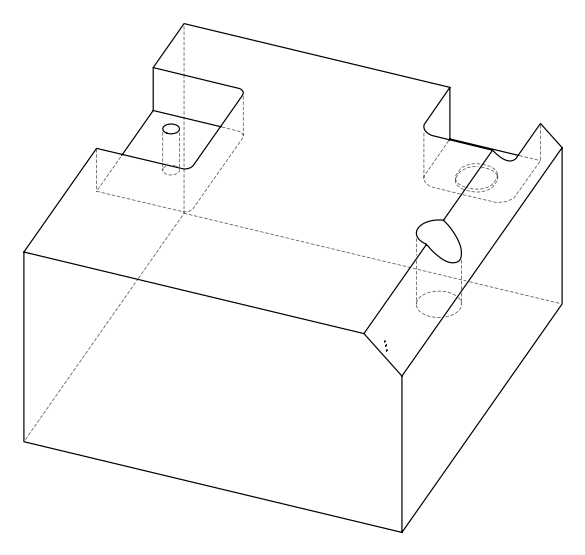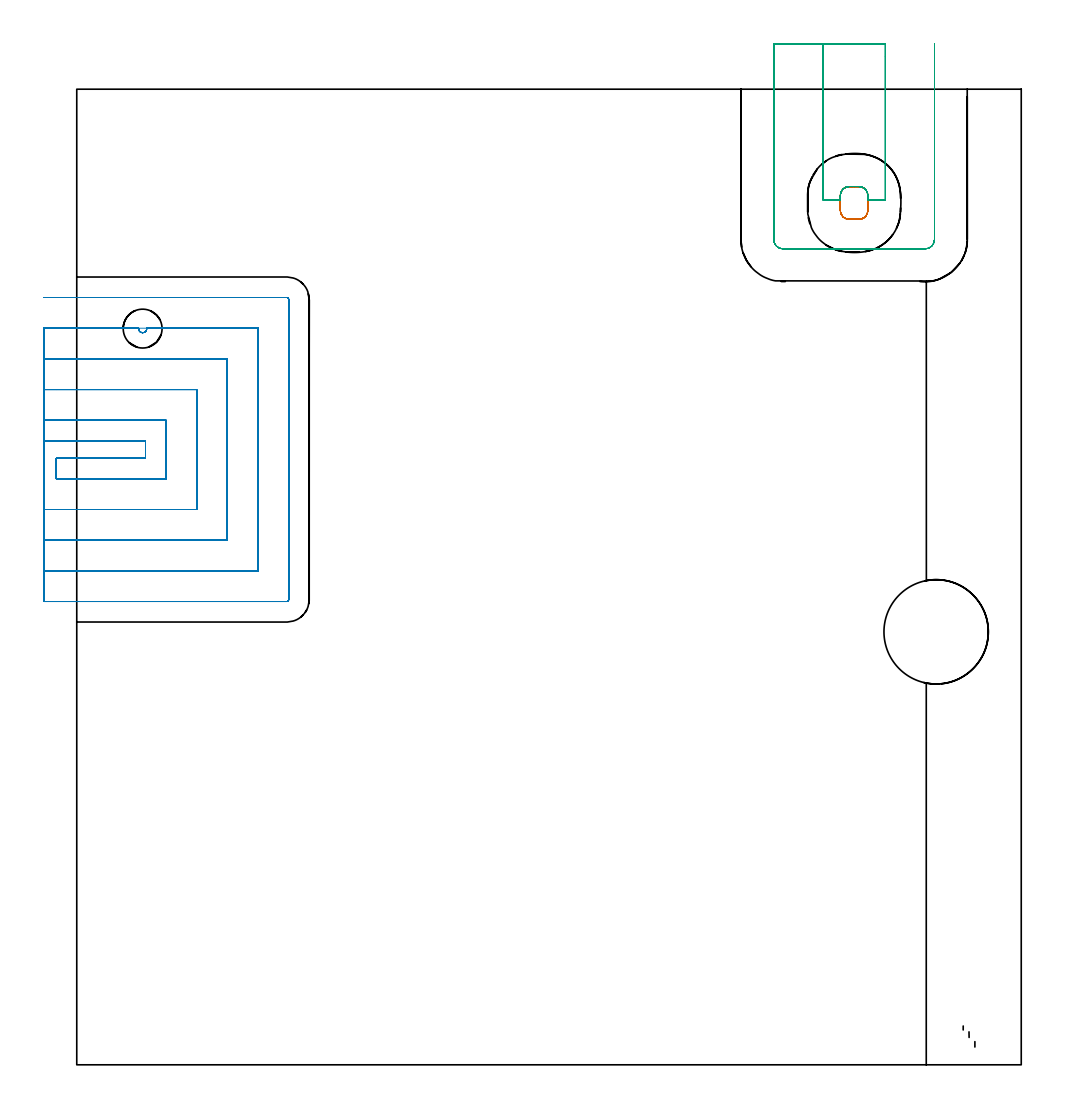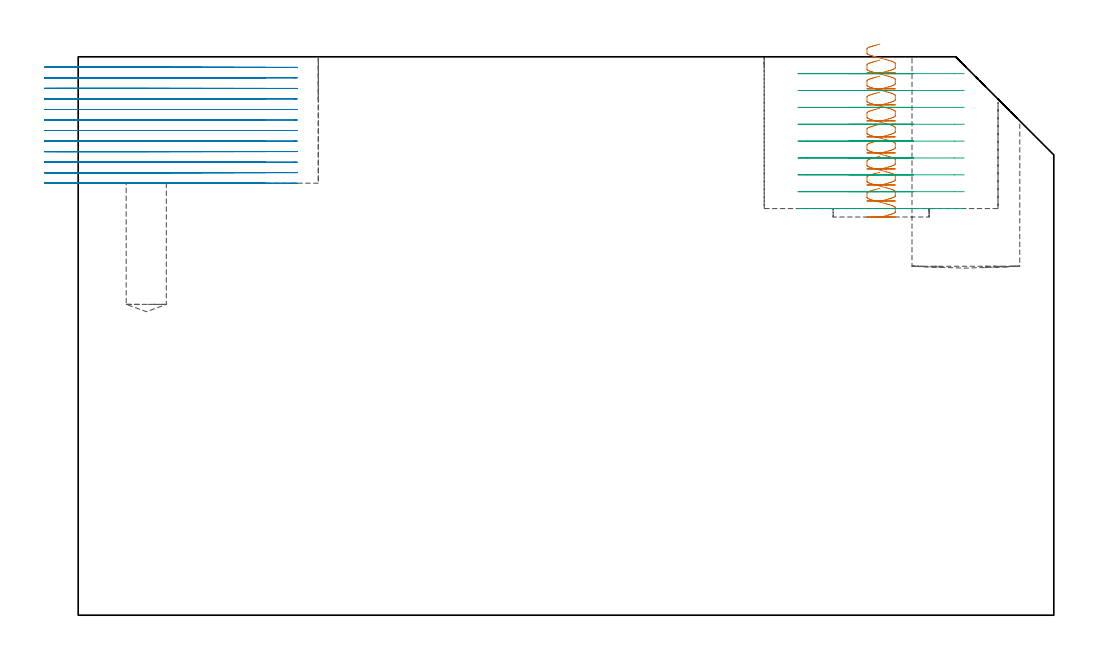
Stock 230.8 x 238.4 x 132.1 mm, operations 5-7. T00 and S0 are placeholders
(PLAN: 7 operations, 6 tool changes, 49.3 min)
(1 SPOT_DRILL | STEP1POCKET | NXT0321_9005460120000 | 0.03 min | 3268 mm3)
(2 DRILL_BLIND_HOLE_INTO_CENTER | STEP1POCKET | NXT0301_066 | 0.14 min | 2117 mm3)
(3 INDEXABLE_INSERT_DRILL_BLIND_HOLE_FROM_SOLID | STEP1POCKET_1 | NXT0302_022 | 0.21 min | 25371 mm3)
(4 AREA_MILL | FG_CHAMFER_SURFACE | UGT0205_001 | 15.27 min | 62050 mm3)
(5 MILL_RECTANGULAR_POCKET | POCKET_RECTANGULAR_STRAIGHT | NXT0201_012 | Follow Part, ap 4, ae 75% | 1.59 min | 17273 mm3)
(6 MILL_SLOT | SLOT_PARTIAL_RECTANGULAR | NXT0201_013 | Follow Part, ap 2.5, ae 75% | 26.63 min | 139476 mm3)
(7 MILL_SLOT_1 | SLOT_PARTIAL_RECTANGULAR_1 | NXT0201_012 | Follow Part, ap 4, ae 75% | 5.42 min | 73185 mm3)
(TOOL NXT0321_9005460120000 | NC Spot Drill, 142deg, 12mm, Carbide, Uncoated | D12 PA142 FL30 Z2)
(TOOL NXT0301_066 | Carbide Drill 9.5mm [860.1-0950-029A1-MM 2214] | D9.5 PA140 FL47 Z2)
(TOOL NXT0302_022 | Index. Insert Drill 25.5mm [880-D2550L25-03] | D25.5 PA176 FL77 Z2)
(TOOL UGT0205_001 | Chamfer Mill 20 x 3 x 45 deg. | D20 FL50 Z2)
(TOOL NXT0201_012 | ENDMILL 16mm [2P460-1600-NA 1630] | D16 FL38 Z6)
(TOOL NXT0201_013 | ENDMILL 10mm | D10 FL30 Z4)
(OP 5 MILL_RECTANGULAR_POCKET)
G17 G21 G94 G90
T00 M6
G54
G17 G0 G90 X189.654 Y214.6 S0 M3
G43 Z142.1 H1
Z135.1
G94 G1 X188.652 Z134.831 F250.
X188.261 Y214.538 Z134.725
X187.888 Y214.408 Z134.619
X187.544 Y214.213 Z134.514
X187.241 Y213.959 Z134.408
X186.987 Y213.656 Z134.302
X186.792 Y213.312 Z134.196
X186.662 Y212.939 Z134.09
X186.6 Y212.548 Z133.984
Y208.652 Z132.94
X186.662 Y208.261 Z132.834
X186.792 Y207.888 Z132.728
X186.987 Y207.544 Z132.622
X187.241 Y207.241 Z132.516
X187.544 Y206.987 Z132.41
X187.888 Y206.792 Z132.304
X188.261 Y206.662 Z132.198
X188.652 Y206.6 Z132.092
X191.248 Z131.397
X191.639 Y206.662 Z131.291
X192.012 Y206.792 Z131.185
X192.356 Y206.987 Z131.079
X192.659 Y207.241 Z130.973
X192.913 Y207.544 Z130.867
X193.108 Y207.888 Z130.761
X193.238 Y208.261 Z130.655
X193.3 Y208.652 Z130.549
Y212.548 Z129.505
X193.238 Y212.939 Z129.399
X193.108 Y213.312 Z129.293
X192.913 Y213.656 Z129.187
X192.659 Y213.959 Z129.081
X192.356 Y214.213 Z128.976
X192.012 Y214.408 Z128.87
X191.639 Y214.538 Z128.764
X191.248 Y214.6 Z128.658
X189.95 Z128.31
X188.8 F500.
G3 X186.6 Y212.4 R2.2
G1 Y208.8
G3 X188.8 Y206.6 R2.2
G1 X191.1
G3 X193.3 Y208.8 R2.2
G1 Y212.4
G3 X191.1 Y214.6 R2.2
G1 X189.95
X188.95
G0 X189.654 Z131.31
G1 X188.652 Z131.041 F250.
X188.261 Y214.538 Z130.935
X187.888 Y214.408 Z130.829
X187.544 Y214.213 Z130.724
X187.241 Y213.959 Z130.618
X186.987 Y213.656 Z130.512
X186.792 Y213.312 Z130.406
X186.662 Y212.939 Z130.3
X186.6 Y212.548 Z130.194
Y208.652 Z129.15
X186.662 Y208.261 Z129.044
X186.792 Y207.888 Z128.938
X186.987 Y207.544 Z128.832
X187.241 Y207.241 Z128.726
X187.544 Y206.987 Z128.62
X187.888 Y206.792 Z128.514
X188.261 Y206.662 Z128.408
X188.652 Y206.6 Z128.302
X191.248 Z127.607
X191.639 Y206.662 Z127.501
X192.012 Y206.792 Z127.395
X192.356 Y206.987 Z127.289
X192.659 Y207.241 Z127.183
X192.913 Y207.544 Z127.077
X193.108 Y207.888 Z126.971
X193.238 Y208.261 Z126.865
X193.3 Y208.652 Z126.759
Y212.548 Z125.715
X193.238 Y212.939 Z125.609
X193.108 Y213.312 Z125.503
X192.913 Y213.656 Z125.397
X192.659 Y213.959 Z125.292
X192.356 Y214.213 Z125.186
X192.012 Y214.408 Z125.08
X191.639 Y214.538 Z124.974
X191.248 Y214.6 Z124.868
X189.95 Z124.52
X188.8 F500.
G3 X186.6 Y212.4 R2.2
G1 Y208.8
G3 X188.8 Y206.6 R2.2
G1 X191.1
G3 X193.3 Y208.8 R2.2
G1 Y212.4
G3 X191.1 Y214.6 R2.2
G1 X189.95
X188.95
G0 X189.654 Z127.52
G1 X188.652 Z127.251 F250.
X188.261 Y214.538 Z127.145
X187.888 Y214.408 Z127.039
X187.544 Y214.213 Z126.934
X187.241 Y213.959 Z126.828
X186.987 Y213.656 Z126.722
X186.792 Y213.312 Z126.616
X186.662 Y212.939 Z126.51
X186.6 Y212.548 Z126.404
Y208.652 Z125.36
X186.662 Y208.261 Z125.254
X186.792 Y207.888 Z125.148
X186.987 Y207.544 Z125.042
X187.241 Y207.241 Z124.936
X187.544 Y206.987 Z124.83
X187.888 Y206.792 Z124.724
X188.261 Y206.662 Z124.618
X188.652 Y206.6 Z124.512
X191.248 Z123.817
X191.639 Y206.662 Z123.711
X192.012 Y206.792 Z123.605
X192.356 Y206.987 Z123.499
X192.659 Y207.241 Z123.393
X192.913 Y207.544 Z123.287
X193.108 Y207.888 Z123.181
X193.238 Y208.261 Z123.075
X193.3 Y208.652 Z122.969
Y212.548 Z121.925
X193.238 Y212.939 Z121.819
X193.108 Y213.312 Z121.713
X192.913 Y213.656 Z121.607
X192.659 Y213.959 Z121.502
X192.356 Y214.213 Z121.396
X192.012 Y214.408 Z121.29
X191.639 Y214.538 Z121.184
X191.248 Y214.6 Z121.078
X189.95 Z120.73
X188.8 F500.
G3 X186.6 Y212.4 R2.2
G1 Y208.8
G3 X188.8 Y206.6 R2.2
G1 X191.1
G3 X193.3 Y208.8 R2.2
G1 Y212.4
G3 X191.1 Y214.6 R2.2
G1 X189.95
X188.95
G0 X189.654 Z123.73
G1 X188.652 Z123.461 F250.
X188.261 Y214.538 Z123.355
X187.888 Y214.408 Z123.249
X187.544 Y214.213 Z123.144
X187.241 Y213.959 Z123.038
X186.987 Y213.656 Z122.932
X186.792 Y213.312 Z122.826
X186.662 Y212.939 Z122.72
X186.6 Y212.548 Z122.614
Y208.652 Z121.57
X186.662 Y208.261 Z121.464
X186.792 Y207.888 Z121.358
X186.987 Y207.544 Z121.252
X187.241 Y207.241 Z121.146
X187.544 Y206.987 Z121.04
X187.888 Y206.792 Z120.934
X188.261 Y206.662 Z120.828
X188.652 Y206.6 Z120.722
X191.248 Z120.027
X191.639 Y206.662 Z119.921
X192.012 Y206.792 Z119.815
X192.356 Y206.987 Z119.709
X192.659 Y207.241 Z119.603
X192.913 Y207.544 Z119.497
X193.108 Y207.888 Z119.391
X193.238 Y208.261 Z119.285
X193.3 Y208.652 Z119.179
Y212.548 Z118.135
X193.238 Y212.939 Z118.029
X193.108 Y213.312 Z117.923
X192.913 Y213.656 Z117.817
X192.659 Y213.959 Z117.712
X192.356 Y214.213 Z117.606
X192.012 Y214.408 Z117.5
X191.639 Y214.538 Z117.394
X191.248 Y214.6 Z117.288
X189.95 Z116.94
X188.8 F500.
G3 X186.6 Y212.4 R2.2
G1 Y208.8
G3 X188.8 Y206.6 R2.2
G1 X191.1
G3 X193.3 Y208.8 R2.2
G1 Y212.4
G3 X191.1 Y214.6 R2.2
G1 X189.95
X188.95
G0 X189.654 Z119.94
G1 X188.652 Z119.671 F250.
X188.261 Y214.538 Z119.565
X187.888 Y214.408 Z119.459
X187.544 Y214.213 Z119.354
X187.241 Y213.959 Z119.248
X186.987 Y213.656 Z119.142
X186.792 Y213.312 Z119.036
X186.662 Y212.939 Z118.93
X186.6 Y212.548 Z118.824
Y208.652 Z117.78
X186.662 Y208.261 Z117.674
X186.792 Y207.888 Z117.568
X186.987 Y207.544 Z117.462
X187.241 Y207.241 Z117.356
X187.544 Y206.987 Z117.25
X187.888 Y206.792 Z117.144
X188.261 Y206.662 Z117.038
X188.652 Y206.6 Z116.933
X191.248 Z116.237
X191.639 Y206.662 Z116.131
X192.012 Y206.792 Z116.025
X192.356 Y206.987 Z115.919
X192.659 Y207.241 Z115.813
X192.913 Y207.544 Z115.707
X193.108 Y207.888 Z115.601
X193.238 Y208.261 Z115.495
X193.3 Y208.652 Z115.389
Y212.548 Z114.345
X193.238 Y212.939 Z114.239
X193.108 Y213.312 Z114.133
X192.913 Y213.656 Z114.027
X192.659 Y213.959 Z113.922
X192.356 Y214.213 Z113.816
X192.012 Y214.408 Z113.71
X191.639 Y214.538 Z113.604
X191.248 Y214.6 Z113.498
X189.95 Z113.15
X188.8 F500.
G3 X186.6 Y212.4 R2.2
G1 Y208.8
G3 X188.8 Y206.6 R2.2
G1 X191.1
G3 X193.3 Y208.8 R2.2
G1 Y212.4
G3 X191.1 Y214.6 R2.2
G1 X189.95
X188.95
G0 X189.654 Z116.15
G1 X188.652 Z115.881 F250.
X188.261 Y214.538 Z115.775
X187.888 Y214.408 Z115.67
X187.544 Y214.213 Z115.564
X187.241 Y213.959 Z115.458
X186.987 Y213.656 Z115.352
X186.792 Y213.312 Z115.246
X186.662 Y212.939 Z115.14
X186.6 Y212.548 Z115.034
Y208.652 Z113.99
X186.662 Y208.261 Z113.884
X186.792 Y207.888 Z113.778
X186.987 Y207.544 Z113.672
X187.241 Y207.241 Z113.566
X187.544 Y206.987 Z113.46
X187.888 Y206.792 Z113.354
X188.261 Y206.662 Z113.248
X188.652 Y206.6 Z113.143
X191.248 Z112.447
X191.639 Y206.662 Z112.341
X192.012 Y206.792 Z112.235
X192.356 Y206.987 Z112.129
X192.659 Y207.241 Z112.023
X192.913 Y207.544 Z111.917
X193.108 Y207.888 Z111.811
X193.238 Y208.261 Z111.705
X193.3 Y208.652 Z111.599
Y212.548 Z110.555
X193.238 Y212.939 Z110.449
X193.108 Y213.312 Z110.343
X192.913 Y213.656 Z110.237
X192.659 Y213.959 Z110.132
X192.356 Y214.213 Z110.026
X192.012 Y214.408 Z109.92
X191.639 Y214.538 Z109.814
X191.248 Y214.6 Z109.708
X189.95 Z109.36
X188.8 F500.
G3 X186.6 Y212.4 R2.2
G1 Y208.8
G3 X188.8 Y206.6 R2.2
G1 X191.1
G3 X193.3 Y208.8 R2.2
G1 Y212.4
G3 X191.1 Y214.6 R2.2
G1 X189.95
X188.95
G0 X189.654 Z112.36
G1 X188.652 Z112.091 F250.
X188.261 Y214.538 Z111.985
X187.888 Y214.408 Z111.88
X187.544 Y214.213 Z111.774
X187.241 Y213.959 Z111.668
X186.987 Y213.656 Z111.562
X186.792 Y213.312 Z111.456
X186.662 Y212.939 Z111.35
X186.6 Y212.548 Z111.244
Y208.652 Z110.2
X186.662 Y208.261 Z110.094
X186.792 Y207.888 Z109.988
X186.987 Y207.544 Z109.882
X187.241 Y207.241 Z109.776
X187.544 Y206.987 Z109.67
X187.888 Y206.792 Z109.564
X188.261 Y206.662 Z109.458
X188.652 Y206.6 Z109.353
X191.248 Z108.657
X191.639 Y206.662 Z108.551
X192.012 Y206.792 Z108.445
X192.356 Y206.987 Z108.339
X192.659 Y207.241 Z108.233
X192.913 Y207.544 Z108.127
X193.108 Y207.888 Z108.021
X193.238 Y208.261 Z107.915
X193.3 Y208.652 Z107.809
Y212.548 Z106.765
X193.238 Y212.939 Z106.659
X193.108 Y213.312 Z106.553
X192.913 Y213.656 Z106.447
X192.659 Y213.959 Z106.342
X192.356 Y214.213 Z106.236
X192.012 Y214.408 Z106.13
X191.639 Y214.538 Z106.024
X191.248 Y214.6 Z105.918
X189.95 Z105.57
X188.8 F500.
G3 X186.6 Y212.4 R2.2
G1 Y208.8
G3 X188.8 Y206.6 R2.2
G1 X191.1
G3 X193.3 Y208.8 R2.2
G1 Y212.4
G3 X191.1 Y214.6 R2.2
G1 X189.95
X188.95
G0 X189.654 Z108.57
G1 X188.652 Z108.301 F250.
X188.261 Y214.538 Z108.195
X187.888 Y214.408 Z108.09
X187.544 Y214.213 Z107.984
X187.241 Y213.959 Z107.878
X186.987 Y213.656 Z107.772
X186.792 Y213.312 Z107.666
X186.662 Y212.939 Z107.56
X186.6 Y212.548 Z107.454
Y208.652 Z106.41
X186.662 Y208.261 Z106.304
X186.792 Y207.888 Z106.198
X186.987 Y207.544 Z106.092
X187.241 Y207.241 Z105.986
X187.544 Y206.987 Z105.88
X187.888 Y206.792 Z105.774
X188.261 Y206.662 Z105.668
X188.652 Y206.6 Z105.563
X191.248 Z104.867
X191.639 Y206.662 Z104.761
X192.012 Y206.792 Z104.655
X192.356 Y206.987 Z104.549
X192.659 Y207.241 Z104.443
X192.913 Y207.544 Z104.337
X193.108 Y207.888 Z104.231
X193.238 Y208.261 Z104.125
X193.3 Y208.652 Z104.019
Y212.548 Z102.975
X193.238 Y212.939 Z102.869
X193.108 Y213.312 Z102.763
X192.913 Y213.656 Z102.657
X192.659 Y213.959 Z102.552
X192.356 Y214.213 Z102.446
X192.012 Y214.408 Z102.34
X191.639 Y214.538 Z102.234
X191.248 Y214.6 Z102.128
X189.95 Z101.78
X188.8 F500.
G3 X186.6 Y212.4 R2.2
G1 Y208.8
G3 X188.8 Y206.6 R2.2
G1 X191.1
G3 X193.3 Y208.8 R2.2
G1 Y212.4
G3 X191.1 Y214.6 R2.2
G1 X189.95
X188.95
G0 X189.654 Z104.78
G1 X188.652 Z104.511 F250.
X188.261 Y214.538 Z104.405
X187.888 Y214.408 Z104.3
X187.544 Y214.213 Z104.194
X187.241 Y213.959 Z104.088
X186.987 Y213.656 Z103.982
X186.792 Y213.312 Z103.876
X186.662 Y212.939 Z103.77
X186.6 Y212.548 Z103.664
Y208.652 Z102.62
X186.662 Y208.261 Z102.514
X186.792 Y207.888 Z102.408
X186.987 Y207.544 Z102.302
X187.241 Y207.241 Z102.196
X187.544 Y206.987 Z102.09
X187.888 Y206.792 Z101.984
X188.261 Y206.662 Z101.878
X188.652 Y206.6 Z101.773
X191.248 Z101.077
X191.639 Y206.662 Z100.971
X192.012 Y206.792 Z100.865
X192.356 Y206.987 Z100.759
X192.659 Y207.241 Z100.653
X192.913 Y207.544 Z100.547
X193.108 Y207.888 Z100.441
X193.238 Y208.261 Z100.335
X193.3 Y208.652 Z100.229
Y212.548 Z99.185
X193.238 Y212.939 Z99.079
X193.108 Y213.312 Z98.973
X192.913 Y213.656 Z98.867
X192.659 Y213.959 Z98.762
X192.356 Y214.213 Z98.656
X192.012 Y214.408 Z98.55
X191.639 Y214.538 Z98.444
X191.248 Y214.6 Z98.338
X189.95 Z97.99
X188.8 F500.
G3 X186.6 Y212.4 R2.2
G1 Y208.8
G3 X188.8 Y206.6 R2.2
G1 X191.1
G3 X193.3 Y208.8 R2.2
G1 Y212.4
G3 X191.1 Y214.6 R2.2
G1 X189.95
X188.95
G0 X189.654 Z100.99
G1 X188.652 Z100.721 F250.
X188.261 Y214.538 Z100.615
X187.888 Y214.408 Z100.51
X187.544 Y214.213 Z100.404
X187.241 Y213.959 Z100.298
X186.987 Y213.656 Z100.192
X186.792 Y213.312 Z100.086
X186.662 Y212.939 Z99.98
X186.6 Y212.548 Z99.874
Y208.652 Z98.83
X186.662 Y208.261 Z98.724
X186.792 Y207.888 Z98.618
X186.987 Y207.544 Z98.512
X187.241 Y207.241 Z98.406
X187.544 Y206.987 Z98.3
X187.888 Y206.792 Z98.194
X188.261 Y206.662 Z98.088
X188.652 Y206.6 Z97.983
X191.248 Z97.287
X191.639 Y206.662 Z97.181
X192.012 Y206.792 Z97.075
X192.356 Y206.987 Z96.969
X192.659 Y207.241 Z96.863
X192.913 Y207.544 Z96.757
X193.108 Y207.888 Z96.651
X193.238 Y208.261 Z96.545
X193.3 Y208.652 Z96.439
Y212.548 Z95.395
X193.238 Y212.939 Z95.289
X193.108 Y213.312 Z95.183
X192.913 Y213.656 Z95.077
X192.659 Y213.959 Z94.972
X192.356 Y214.213 Z94.866
X192.012 Y214.408 Z94.76
X191.639 Y214.538 Z94.654
X191.248 Y214.6 Z94.548
X189.95 Z94.2
X188.8 F500.
G3 X186.6 Y212.4 R2.2
G1 Y208.8
G3 X188.8 Y206.6 R2.2
G1 X191.1
G3 X193.3 Y208.8 R2.2
G1 Y212.4
G3 X191.1 Y214.6 R2.2
G1 X189.95
X188.95
G0 Z142.1
M5
M2
(OP 6 MILL_SLOT)
G17 G21 G94 G90
T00 M6
G54
G17 G0 G90 X-8. Y152.5 S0 M3
G43 Z142.1 H0
Z129.608
G94 G1 X-5. F250.
X16.8 F500.
Y148.2
X-5.
Y143.2
X21.8
Y157.5
X-5.
X-8. F250.
Y135.7
X-5.
X29.3 F500.
Y165.
X-5.
X-8. F250.
Y128.2
X-5.
X36.8 F500.
Y172.5
X-5.
X-8. F250.
Y120.7
X-5.
X44.3 F500.
Y180.
X17.089
G2 X15.949 Y178.916 R0.997
G1 X15.865 Y178.932
G2 X15.112 Y180. R0.996
G1 X-5.
X-8. F250.
Y113.2
X-5.
X51.3 F500.
G3 X51.8 Y113.7 R0.5
G1 Y187.
G3 X51.3 Y187.5 R0.5
G1 X-5.
X-8. F250.
G0 Y152.5 Z127.117
G1 X-5.
X16.8 F500.
Y148.2
X-5.
Y143.2
X21.8
Y157.5
X-5.
X-8. F250.
Y135.7
X-5.
X29.3 F500.
Y165.
X-5.
X-8. F250.
Y128.2
X-5.
X36.8 F500.
Y172.5
X-5.
X-8. F250.
Y120.7
X-5.
X44.3 F500.
Y180.
X17.089
G2 X15.949 Y178.916 R0.997
G1 X15.861 Y178.933
G2 X15.111 Y180. R0.995
G1 X-5.
X-8. F250.
Y113.2
X-5.
X51.3 F500.
G3 X51.8 Y113.7 R0.5
G1 Y187.
G3 X51.3 Y187.5 R0.5
G1 X-5.
X-8. F250.
G0 Y152.5 Z124.625
G1 X-5.
X16.8 F500.
Y148.2
X-5.
Y143.2
X21.8
Y157.5
X-5.
X-8. F250.
Y135.7
X-5.
X29.3 F500.
Y165.
X-5.
X-8. F250.
Y128.2
X-5.
X36.8 F500.
Y172.5
X-5.
X-8. F250.
Y120.7
X-5.
X44.3 F500.
Y180.
X17.09
G2 X15.955 Y178.915 R0.996
G1 X15.865 Y178.932
G2 X15.111 Y180. R0.995
G1 X-5.
X-8. F250.
Y113.2
X-5.
X51.3 F500.
G3 X51.8 Y113.7 R0.5
G1 Y187.
G3 X51.3 Y187.5 R0.5
G1 X-5.
X-8. F250.
G0 Y152.5 Z122.133
G1 X-5.
X16.8 F500.
Y148.2
X-5.
Y143.2
X21.8
Y157.5
X-5.
X-8. F250.
Y135.7
X-5.
X29.3 F500.
Y165.
X-5.
X-8. F250.
Y128.2
X-5.
X36.8 F500.
Y172.5
X-5.
X-8. F250.
Y120.7
X-5.
X44.3 F500.
Y180.
X17.09
G2 X15.954 Y178.915 R0.996
G1 X15.865 Y178.932
G2 X15.112 Y180. R0.996
G1 X-5.
X-8. F250.
Y113.2
X-5.
X51.3 F500.
G3 X51.8 Y113.7 R0.5
G1 Y187.
G3 X51.3 Y187.5 R0.5
G1 X-5.
X-8. F250.
G0 Y152.5 Z119.642
G1 X-5.
X16.8 F500.
Y148.2
X-5.
Y143.2
X21.8
Y157.5
X-5.
X-8. F250.
Y135.7
X-5.
X29.3 F500.
Y165.
X-5.
X-8. F250.
Y128.2
X-5.
X36.8 F500.
Y172.5
X-5.
X-8. F250.
Y120.7
X-5.
X44.3 F500.
Y180.
X17.09
G2 X15.954 Y178.915 R0.996
G1 X15.865 Y178.932
G2 X15.112 Y180. R0.996
G1 X-5.
X-8. F250.
Y113.2
X-5.
X51.3 F500.
G3 X51.8 Y113.7 R0.5
G1 Y187.
G3 X51.3 Y187.5 R0.5
G1 X-5.
X-8. F250.
G0 Y152.5 Z117.15
G1 X-5.
X16.8 F500.
Y148.2
X-5.
Y143.2
X21.8
Y157.5
X-5.
X-8. F250.
Y135.7
X-5.
X29.3 F500.
Y165.
X-5.
X-8. F250.
Y128.2
X-5.
X36.8 F500.
Y172.5
X-5.
X-8. F250.
Y120.7
X-5.
X44.3 F500.
Y180.
X17.09
G2 X15.955 Y178.915 R0.996
G1 X15.865 Y178.932
G2 X15.111 Y180. R0.995
G1 X-5.
X-8. F250.
Y113.2
X-5.
X51.3 F500.
G3 X51.8 Y113.7 R0.5
G1 Y187.
G3 X51.3 Y187.5 R0.5
G1 X-5.
X-8. F250.
G0 Y152.5 Z114.658
G1 X-5.
X16.8 F500.
Y148.2
X-5.
Y143.2
X21.8
Y157.5
X-5.
X-8. F250.
Y135.7
X-5.
X29.3 F500.
Y165.
X-5.
X-8. F250.
Y128.2
X-5.
X36.8 F500.
Y172.5
X-5.
X-8. F250.
Y120.7
X-5.
X44.3 F500.
Y180.
X17.09
G2 X16.422 Y178.958 R0.996
X15.955 Y178.915 R0.996
G1 X15.865 Y178.932
G2 X15.112 Y180. R0.996
G1 X-5.
X-8. F250.
Y113.2
X-5.
X51.3 F500.
G3 X51.8 Y113.7 R0.5
G1 Y187.
G3 X51.3 Y187.5 R0.5
G1 X-5.
X-8. F250.
G0 Y152.5 Z112.167
G1 X-5.
X16.8 F500.
Y148.2
X-5.
Y143.2
X21.8
Y157.5
X-5.
X-8. F250.
Y135.7
X-5.
X29.3 F500.
Y165.
X-5.
X-8. F250.
Y128.2
X-5.
X36.8 F500.
Y172.5
X-5.
X-8. F250.
Y120.7
X-5.
X44.3 F500.
Y180.
X17.09
G2 X16.422 Y178.958 R0.996
X15.955 Y178.915 R0.996
G1 X15.865 Y178.932
G2 X15.112 Y180. R0.996
G1 X-5.
X-8. F250.
Y113.2
X-5.
X51.3 F500.
G3 X51.8 Y113.7 R0.5
G1 Y187.
G3 X51.3 Y187.5 R0.5
G1 X-5.
X-8. F250.
G0 Y152.5 Z109.675
G1 X-5.
X16.8 F500.
Y148.2
X-5.
Y143.2
X21.8
Y157.5
X-5.
X-8. F250.
Y135.7
X-5.
X29.3 F500.
Y165.
X-5.
X-8. F250.
Y128.2
X-5.
X36.8 F500.
Y172.5
X-5.
X-8. F250.
Y120.7
X-5.
X44.3 F500.
Y180.
X17.09
G2 X15.955 Y178.915 R0.996
G1 X15.865 Y178.932
G2 X15.111 Y180. R0.995
G1 X-5.
X-8. F250.
Y113.2
X-5.
X51.3 F500.
G3 X51.8 Y113.7 R0.5
G1 Y187.
G3 X51.3 Y187.5 R0.5
G1 X-5.
X-8. F250.
G0 Y152.5 Z107.183
G1 X-5.
X16.8 F500.
Y148.2
X-5.
Y143.2
X21.8
Y157.5
X-5.
X-8. F250.
Y135.7
X-5.
X29.3 F500.
Y165.
X-5.
X-8. F250.
Y128.2
X-5.
X36.8 F500.
Y172.5
X-5.
X-8. F250.
Y120.7
X-5.
X44.3 F500.
Y180.
X17.09
G2 X16.422 Y178.958 R0.996
X15.955 Y178.915 R0.996
G1 X15.865 Y178.932
G2 X15.112 Y180. R0.996
G1 X-5.
X-8. F250.
Y113.2
X-5.
X51.3 F500.
G3 X51.8 Y113.7 R0.5
G1 Y187.
G3 X51.3 Y187.5 R0.5
G1 X-5.
X-8. F250.
G0 Y152.5 Z104.692
G1 X-5.
X16.8 F500.
Y148.2
X-5.
Y143.2
X21.8
Y157.5
X-5.
X-8. F250.
Y135.7
X-5.
X29.3 F500.
Y165.
X-5.
X-8. F250.
Y128.2
X-5.
X36.8 F500.
Y172.5
X-5.
X-8. F250.
Y120.7
X-5.
X44.3 F500.
Y180.
X17.09
X17.105 Y179.906
X17.091 Y179.811
G2 X16.423 Y178.958 R0.996
X15.955 Y178.915 R0.996
G1 X15.867 Y178.932
X15.78 Y178.947
X15.702 Y178.988
G2 X15.112 Y180. R0.996
G1 X-5.
X-8. F250.
Y113.2
X-5.
X51.3 F500.
G3 X51.8 Y113.7 R0.5
G1 Y187.
G3 X51.3 Y187.5 R0.5
G1 X-5.
X-8. F250.
G0 Y152.5 Z102.2
G1 X-5.
X16.8 F500.
Y148.2
X-5.
Y143.2
X21.8
Y157.5
X-5.
X-8. F250.
Y135.7
X-5.
X29.3 F500.
Y165.
X-5.
X-8. F250.
Y128.2
X-5.
X36.8 F500.
Y172.5
X-5.
X-8. F250.
Y120.7
X-5.
X44.3 F500.
Y180.
X-5.
X-8. F250.
Y113.2
X-5.
X51.3 F500.
G3 X51.8 Y113.7 R0.5
G1 Y187.
G3 X51.3 Y187.5 R0.5
G1 X-5.
X-8. F250.
G0 Z142.1
M5
M2
(OP 7 MILL_SLOT_1)
G17 G21 G94 G90
T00 M6
G54
G17 G0 G90 X182.3 Y249.4 S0 M3
G43 Z142.1 H1
Z128.111
G94 G1 Y246.4 F250.
Y211.4 F500.
X186.6
Y211.839
G2 X186.591 Y212.288 R4.223
X186.672 Y212.987 R4.223
X187.13 Y213.832 R2.406
G1 X187.31 Y214.023
X187.523 Y214.193
G2 X187.962 Y214.435 R2.551
X188.366 Y214.556 R2.164
G1 X188.523 Y214.581
X188.604 Y214.591
G2 X188.873 Y214.61 R3.456
G1 X191.161 Y214.606
X191.669 Y214.534
X191.719 Y214.517
G2 X192.094 Y214.36 R3.534
X192.283 Y214.261 R3.504
G1 X192.493 Y214.099
X192.659 Y213.963
X192.737 Y213.872
G2 X192.927 Y213.632 R2.06
X193.162 Y213.164 R2.091
G1 X193.217 Y213.003
G2 X193.287 Y212.636 R1.96
G1 X193.308 Y212.433
X193.31 Y212.282
X193.3 Y211.4
X197.6
Y246.4
Y249.4 F250.
X170.3
Y246.4
Y201.7 F500.
G3 X172.6 Y199.4 R2.3
G1 X207.3
G3 X209.6 Y201.7 R2.3
G1 Y246.4
Y249.4 F250.
G0 X182.3 Z124.122
G1 Y246.4
Y211.4 F500.
X186.6
Y211.839
G2 X186.672 Y212.987 R4.223
X187.13 Y213.832 R2.406
G1 X187.31 Y214.023
X187.517 Y214.189
G2 X187.962 Y214.435 R2.533
X188.366 Y214.556 R2.164
G1 X188.523 Y214.581
X188.604 Y214.591
G2 X188.873 Y214.61 R3.456
G1 X191.161 Y214.606
X191.669 Y214.534
G2 X191.928 Y214.436 R3.534
X192.288 Y214.257 R3.445
G1 X192.493 Y214.099
X192.659 Y213.963
X192.737 Y213.872
G2 X192.964 Y213.575 R2.06
X193.162 Y213.164 R2.089
X193.255 Y212.848 R1.959
X193.286 Y212.644 R1.933
G1 X193.308 Y212.433
X193.31 Y212.282
X193.3 Y211.839
Y211.4
X197.6
Y246.4
Y249.4 F250.
X170.3
Y246.4
Y201.7 F500.
G3 X172.6 Y199.4 R2.3
G1 X207.3
G3 X209.6 Y201.7 R2.3
G1 Y246.4
Y249.4 F250.
G0 X182.3 Z120.133
G1 Y246.4
Y211.4 F500.
X186.6
Y211.839
G2 X186.672 Y212.987 R4.223
X187.13 Y213.832 R2.342
G1 X187.31 Y214.023
X187.517 Y214.189
G2 X187.962 Y214.435 R2.533
X188.366 Y214.556 R2.164
G1 X188.523 Y214.581
X188.604 Y214.591
G2 X188.873 Y214.61 R3.456
G1 X191.161 Y214.606
X191.669 Y214.534
G2 X191.909 Y214.444 R3.54
X192.288 Y214.257 R3.445
G1 X192.494 Y214.098
X192.658 Y213.963
X192.739 Y213.869
G2 X192.957 Y213.585 R2.054
X193.162 Y213.164 R2.089
X193.255 Y212.848 R1.959
X193.286 Y212.644 R1.933
G1 X193.308 Y212.433
X193.31 Y212.282
X193.3 Y211.839
Y211.4
X197.6
Y246.4
Y249.4 F250.
X170.3
Y246.4
Y201.7 F500.
G3 X172.6 Y199.4 R2.3
G1 X207.3
G3 X209.6 Y201.7 R2.3
G1 Y246.4
Y249.4 F250.
G0 X182.3 Z116.144
G1 Y246.4
Y211.4 F500.
X186.6
Y211.839
G2 X186.672 Y212.987 R4.223
X187.13 Y213.832 R2.342
G1 X187.31 Y214.023
X187.518 Y214.189
G2 X187.962 Y214.435 R2.536
X188.366 Y214.556 R2.164
G1 X188.523 Y214.581
X188.604 Y214.591
G2 X188.873 Y214.61 R3.456
G1 X191.161 Y214.606
X191.669 Y214.534
G2 X191.953 Y214.425 R3.54
X192.287 Y214.258 R3.455
G1 X192.494 Y214.098
X192.658 Y213.963
X192.739 Y213.869
G2 X192.951 Y213.594 R2.054
X193.162 Y213.164 R2.09
X193.255 Y212.848 R1.959
X193.286 Y212.642 R1.937
G1 X193.308 Y212.433
X193.31 Y212.282
X193.3 Y211.839
Y211.4
X197.6
Y246.4
Y249.4 F250.
X170.3
Y246.4
Y201.7 F500.
G3 X172.6 Y199.4 R2.3
G1 X207.3
G3 X209.6 Y201.7 R2.3
G1 Y246.4
Y249.4 F250.
G0 X182.3 Z112.156
G1 Y246.4
Y211.4 F500.
X186.6
Y211.839
G2 X186.672 Y212.987 R4.223
X187.13 Y213.832 R2.342
G1 X187.31 Y214.023
X187.518 Y214.189
G2 X187.962 Y214.435 R2.536
X188.366 Y214.556 R2.164
G1 X188.523 Y214.581
X188.604 Y214.591
G2 X188.873 Y214.61 R3.456
G1 X191.161 Y214.606
X191.669 Y214.534
G2 X191.937 Y214.432 R3.547
X192.287 Y214.258 R3.455
G1 X192.495 Y214.098
X192.658 Y213.964
X192.741 Y213.867
G2 X192.947 Y213.601 R2.047
X193.162 Y213.164 R2.09
X193.255 Y212.848 R1.959
X193.286 Y212.642 R1.937
G1 X193.308 Y212.433
X193.31 Y212.282
X193.3 Y211.839
Y211.4
X197.6
Y246.4
Y249.4 F250.
X170.3
Y246.4
Y201.7 F500.
G3 X172.6 Y199.4 R2.3
G1 X207.3
G3 X209.6 Y201.7 R2.3
G1 Y246.4
Y249.4 F250.
G0 X182.3 Z108.167
G1 Y246.4
Y211.4 F500.
X186.6
Y211.839
G2 X186.672 Y212.987 R4.223
X187.13 Y213.832 R2.342
G1 X187.31 Y214.023
X187.519 Y214.19
G2 X187.962 Y214.435 R2.538
X188.366 Y214.556 R2.164
G1 X188.523 Y214.581
X188.605 Y214.591
G2 X188.872 Y214.61 R3.463
G1 X191.161 Y214.606
X191.669 Y214.534
G2 X191.979 Y214.414 R3.547
X192.286 Y214.259 R3.464
G1 X192.495 Y214.098
X192.658 Y213.964
X192.741 Y213.867
G2 X192.942 Y213.608 R2.047
X193.162 Y213.164 R2.09
X193.255 Y212.848 R1.959
X193.286 Y212.641 R1.942
G1 X193.308 Y212.433
X193.31 Y212.282
X193.3 Y211.839
Y211.4
X197.6
Y246.4
Y249.4 F250.
X170.3
Y246.4
Y201.7 F500.
G3 X172.6 Y199.4 R2.3
G1 X207.3
G3 X209.6 Y201.7 R2.3
G1 Y246.4
Y249.4 F250.
G0 X182.3 Z104.178
G1 Y246.4
Y211.4 F500.
X186.6
Y211.839
G2 X186.672 Y212.987 R4.223
G1 X186.747 Y213.189
X186.853 Y213.426
G2 X187.064 Y213.751 R2.342
X187.354 Y214.059 R2.748
G1 X187.604 Y214.247
G2 X187.821 Y214.37 R2.538
G1 X187.971 Y214.439
X188.177 Y214.516
G2 X188.523 Y214.581 R3.463
X189.262 Y214.6 R3.456
G1 X191.161 Y214.606
X191.669 Y214.534
X191.699 Y214.524
G2 X191.959 Y214.422 R3.552
X192.286 Y214.259 R3.464
G1 X192.496 Y214.097
X192.66 Y213.962
X192.729 Y213.882
G2 X193.162 Y213.164 R2.091
X193.255 Y212.848 R1.959
X193.286 Y212.641 R1.942
G1 X193.308 Y212.433
X193.31 Y212.282
X193.3 Y211.839
Y211.4
X197.6
Y246.4
Y249.4 F250.
X170.3
Y246.4
Y201.7 F500.
G3 X172.6 Y199.4 R2.3
G1 X207.3
G3 X209.6 Y201.7 R2.3
G1 Y246.4
Y249.4 F250.
G0 X182.3 Z100.189
G1 Y246.4
Y211.4 F500.
X186.6
Y211.839
G2 X186.672 Y212.987 R4.223
G1 X186.747 Y213.189
X186.885 Y213.497
X186.916 Y213.548
G2 X187.163 Y213.867 R3.369
X187.348 Y214.053 R2.748
G1 X187.701 Y214.314
X187.801 Y214.361
G2 X188.232 Y214.529 R4.86
G1 X188.327 Y214.549
X188.506 Y214.573
X188.731 Y214.602
X188.873 Y214.61
X191.161 Y214.606
X191.669 Y214.534
G2 X192.007 Y214.401 R3.552
X192.285 Y214.26 R3.474
G1 X192.684 Y213.934
X192.729 Y213.882
G2 X193.162 Y213.164 R2.091
X193.255 Y212.848 R1.959
X193.286 Y212.64 R1.946
G1 X193.308 Y212.433
X193.31 Y212.282
X193.3 Y211.839
Y211.4
X197.6
Y246.4
Y249.4 F250.
X170.3
Y246.4
Y201.7 F500.
G3 X172.6 Y199.4 R2.3
G1 X207.3
G3 X209.6 Y201.7 R2.3
G1 Y246.4
Y249.4 F250.
G0 X182.3 Z96.2
G1 Y246.4
Y211.4 F500.
X186.6
Y211.839
G2 X186.649 Y212.865 R4.857
G1 X186.67 Y212.98
X186.9 Y213.522
G2 X187.249 Y213.961 R5.552
G1 X187.296 Y214.01
X187.701 Y214.314
X188.266 Y214.54
X188.861 Y214.61
X191.105 Y214.608
X191.669 Y214.534
G2 X192.279 Y214.263 R3.474
G1 X192.305 Y214.245
X192.488 Y214.104
X192.66 Y213.962
X192.975 Y213.557
G2 X193.128 Y213.254 R2.091
X193.255 Y212.849 R2.759
G1 X193.308 Y212.415
X193.3 Y211.4
X197.6
Y246.4
Y249.4 F250.
X170.3
Y246.4
Y201.7 F500.
G3 X172.6 Y199.4 R2.3
G1 X207.3
G3 X209.6 Y201.7 R2.3
G1 Y246.4
Y249.4 F250.
G0 Z142.1
M5
M2
